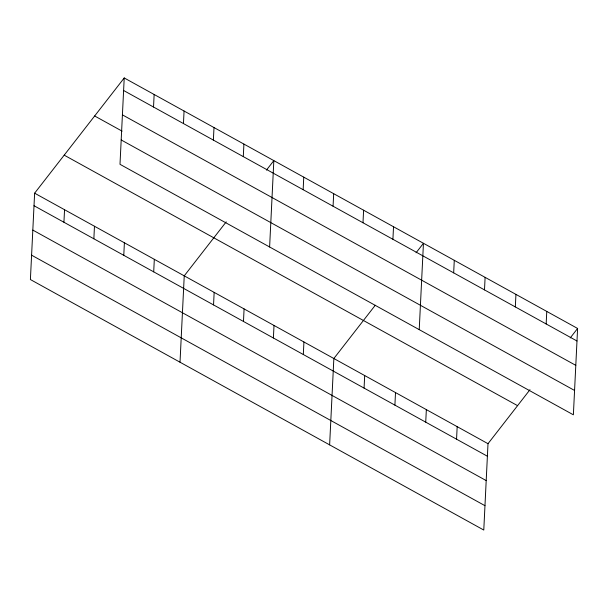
<?xml version="1.0" encoding="UTF-8"?>
<svg xmlns="http://www.w3.org/2000/svg" width="608" height="608" viewBox="0 0 608 608"><rect width="100%" height="100%" fill="white"/><g stroke="black" fill="none" stroke-linecap="round" stroke-linejoin="round"><path stroke-width="0.91" d="M124.222 77.953L119.996 164.312L573.374 414.816L577.6 328.457L124.222 77.953L34.626 193.184L30.4 279.543L483.778 530.047L488.004 443.688L529.978 389.698M63.931 222.254L64.547 209.714M93.86 238.792L94.468 226.252M123.781 255.322L124.389 242.782M153.528 107.031L154.143 94.483M153.702 271.86L154.318 259.312M183.456 123.561L184.064 111.021M180.014 362.208L184.239 275.85L226.214 221.859M213.378 140.091L213.993 127.551M213.545 304.927L214.16 292.38M243.299 156.628L243.914 144.088M243.474 321.457L244.082 308.917M269.61 246.977L273.836 160.618L266.441 170.126M273.395 337.987L274.01 325.447M303.149 189.696L303.757 177.156M303.316 354.525L303.932 341.985M333.07 206.226L333.686 193.686M329.627 444.874L333.853 358.515L375.265 305.254M362.991 222.764L363.607 210.216M364.07 388.094L364.686 375.546M392.912 239.294L393.528 226.754M394.904 405.126L395.512 392.586M419.224 329.642L423.449 243.284L416.062 252.791M425.729 422.157L426.345 409.617M453.667 272.863L454.282 260.323M456.562 439.196L457.17 426.649M484.5 289.894L485.108 277.354M515.326 306.926L515.941 294.386M546.159 323.965L546.767 311.425M570.205 337.964L577.6 328.457M123.606 90.493L576.984 340.997M122.413 114.859L575.799 365.355M94.65 115.976L122.086 131.138M121.19 139.954L574.568 390.458M64.19 155.154L517.568 405.658M34.626 193.184L488.004 443.688M34.01 205.724L487.388 456.228M32.817 230.082L486.195 480.586M31.593 255.185L484.971 505.689"/></g></svg>
